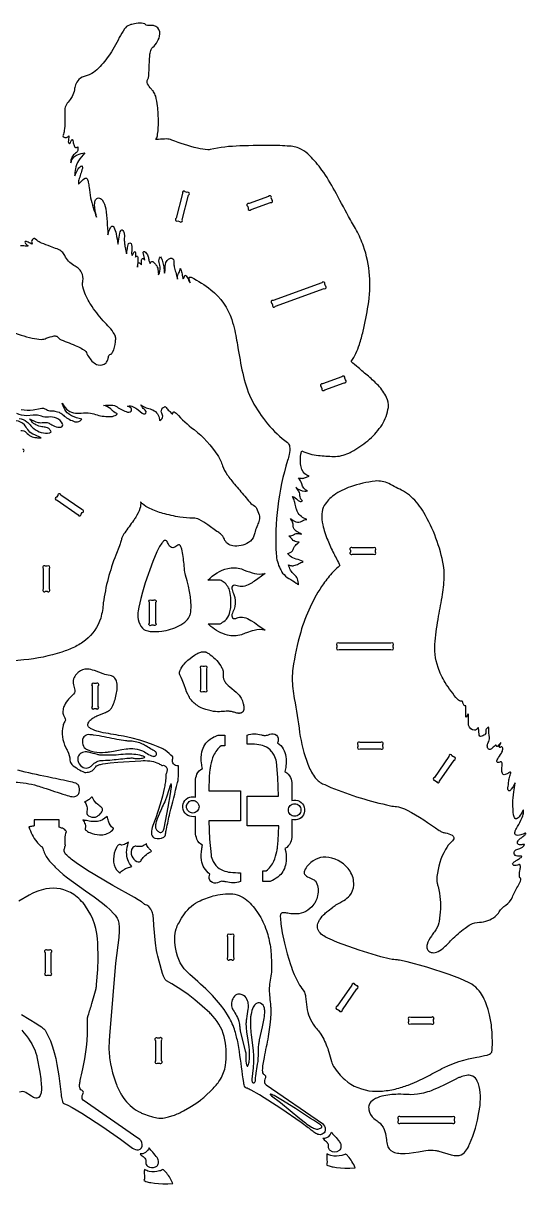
# Model space of a CAD drawing. Extents: x -1116 to 228, y -507 to 750.
# Drawn here: x -255 to 228, y -497 to 617 of the extents above; entities that cross this region are included whole.
import ezdxf

# ---------------------------------------------------------------- set-up
doc = ezdxf.new("R2010")
doc.units = 0
doc.header["$MEASUREMENT"] = 0
doc.layers.get('0').update_dxf_attribs({"linetype": 'CONTINUOUS'})

msp = doc.modelspace()

# ---------------------------------------------------------------- linework, layer by layer
for points in [[(-94.6, 368.2, -0.040772), (-95.5, 372.4, -0.462979), (-94.6, 373.6, -0.128791), (-93.5, 373.4, -0.049562), (-74.6, 361.4, -0.147565), (-54.6, 332.7, -0.025581), (-51.7, 322.2, -0.013372), (-48.3, 303.7, 0.015224), (-43.4, 278.2, 0.057868), (-34.8, 254.6, 0.111184), (-1, 214.6, -0.200682), (1, 210.9, -0.073309), (0.5, 203.3, -0.029023), (-0.9, 197.5, 0.090055), (-11.9, 107.7, 0.106437), (-8, 93.4, 0.043726), (-5.7, 89.4, 0.097324), (0.3, 84.2, -0.029783), (7.4, 79.7, -0.018141), (9.6, 78, 0.085694), (8.5, 83.9, 0.113279), (5.5, 88, -0.172395), (0, 97.3, 0.15305), (0.8, 97, 0.082138), (3.9, 96.4, 0.051844), (5, 96.5, 0.06517), (9.6, 98.3, -0.010374), (14, 100.5, 0.067193), (7.3, 102.8, -0.126116), (1.5, 105.7, -0.021172), (-1, 108.3, 0.219053), (3.6, 110.8, 0.049125), (5, 113.6, -0.105175), (8.4, 117.8, -0.031883), (10.2, 119.1, -0.144272), (5.3, 120.2, -0.051908), (4.5, 120.7, -0.010503), (0.2, 125.2, 0.144221), (4, 125.7, 0.053539), (5.6, 126.7, -0.166104), (9.1, 127.4, -0.03772), (12.5, 126.8, -0.044542), (10.8, 127.6, -0.011487), (7.4, 129.6, -0.240347), (4.5, 134.3, 0.139622), (1.9, 141.8, 0.089887), (7, 138.6, 0.217327), (12.6, 139.2, -0.074916), (16.2, 140.7, -0.04447), (17.5, 140.9, -0.202975), (8.5, 148.1, -0.053822), (7.2, 151.5, -0.017577), (6, 157.1, 0.065788), (4.4, 161.4, 0.038588), (3.4, 162.9, -0.213749), (8.8, 159.5, 0.180505), (11.1, 158.1, 0.085795), (12, 158.2, 0.055747), (13.4, 158.7, -0.16982), (11, 162.5, -0.029013), (10.9, 164.5, 0.124388), (9.4, 168.5, 0.037477), (6.8, 171.9, 0.172299), (15.5, 168.1, 0.069621), (18.1, 168.3, -0.260544), (12.6, 175, 0.145007), (9.5, 180.7, 0.032657), (13, 180.3, 0.101739), (16.2, 181, -0.015311), (19.7, 182.4, -0.229171), (12.8, 188.7, -0.079183), (11.5, 194.2, -0.057845), (11.8, 203.7, -0.068263), (12.6, 206.6, 0.086745), (28.6, 202.4, 0.019665), (43.2, 201.4, 0.11819), (57.8, 204.6, 0.027778), (62.5, 207.1, 0.043529), (77.8, 218, 0.06709), (89.7, 231.8, 0.10947), (95.8, 248.5, 0.136956), (94.1, 258, 0.081604), (86.2, 269.4, 0.024966), (76.7, 278.3, 0.004518), (66.7, 286.7, -0.009427), (60.2, 292.4, 0.05985), (68, 308.8, 0.033488), (71.5, 321.6, 0.004868), (76.5, 346.3, 0.12504), (71.9, 403.4, 0.042419), (65.1, 418.4, 0.00249), (57.6, 431.8, -0.002268), (44.3, 456.5, 0.032317), (32, 476.4, 0.039698), (20.3, 490.1, 0.056565), (12.4, 496.2, 0.125464), (1.1, 499.2, -0.009386), (-8.3, 499.9, 0.014605), (-13, 500, 0.007702), (-46.8, 499.5, 0.046505), (-75.3, 496, -0.040768), (-77.4, 495.8, -0.048831), (-87.5, 497.3, -0.03478), (-112.2, 505.2, 0.10837), (-117.2, 506.2, 0.01146), (-124.8, 505.7, -0.017336), (-127.6, 505.6, 0.129207), (-126, 509.2, 0.047421), (-125, 522.4, 0.025874), (-125.9, 537.9, 0.033105), (-127.6, 547.2, 0.076913), (-129.6, 551.6, 0.036415), (-131.8, 554.1, -0.052159), (-135.4, 559.2, -0.291498), (-135.1, 563.5, 0.100968), (-134.3, 566.5, 0.019815), (-134.1, 570.1, -0.005973), (-133.4, 585.2, -0.016783), (-132.7, 589.9, -0.161306), (-130.4, 594.2, 0.089163), (-126.1, 599.6, 0.127736), (-123.6, 607, 0.279506), (-127.4, 614.3, 0.112324), (-130.6, 615.2, 0.051412), (-134.3, 615, -0.16524), (-136.7, 615.4, -0.092947), (-137.6, 616.4, 0.125953), (-138.5, 616.9, 0.057677), (-141.1, 617.3, 0.067401), (-148, 616.8, 0.026223), (-152.8, 615.6, 0.177324), (-157.6, 611.8, 0.037854), (-162.6, 603.5, -0.038532), (-172.9, 585.7, -0.049801), (-184.1, 572.6, -0.077668), (-190.7, 568, -0.055971), (-194.4, 566.9, 0.130894), (-201.5, 563.2, 0.127166), (-204.6, 558.1, 0.038662), (-205.6, 553.4, -0.075245), (-207.8, 546.9, -0.030197), (-209, 545.1, -0.007341), (-212.6, 540.5, 0.135954), (-214.7, 535.4, 0.026991), (-214.8, 533.1), (-214.9, 522.7, -0.031564), (-215.4, 514.2, -0.056242), (-216.6, 509.8, 0.272827), (-216.4, 508.4, 0.229465), (-213.1, 507.7, 0.099194), (-212.1, 508.2, -0.031572), (-211, 509.1, -0.080858), (-211.2, 506.3, 0.013761), (-211.5, 503.3, 0.20006), (-211.1, 502.1, 0.432905), (-209.6, 502.3, 0.063666), (-208.5, 505.1, -0.247859), (-207.7, 505.8, -0.082897), (-206.9, 503.4, 0.030457), (-206, 499.9, 0.051747), (-205.1, 498.3, 0.306496), (-203.7, 497.9, 0.173615), (-202.4, 498.8, -0.060536), (-202.5, 495, -0.169479), (-203.7, 493.1, 0.145464), (-207.3, 489.9, 0.128949), (-209.2, 484.9, 0.052774), (-209.1, 483.4, -0.109176), (-206.3, 488.6, -0.117563), (-202.7, 491.1, -0.084076), (-195.8, 492.8, 0.033272), (-201.7, 485.3, 0.101105), (-204.7, 477.4, 0.029524), (-205.4, 470.9, -0.018868), (-202.7, 476.3, -0.124912), (-199.4, 480, -0.133567), (-198.4, 480.3, -0.211507), (-198.1, 480.1, -0.143071), (-198, 477.8, -0.009734), (-201.5, 466.9, 0.110694), (-201.7, 462.8, 0.132252), (-201.1, 463.3, -0.063855), (-195.9, 468.4, -0.459191), (-193.5, 467.9, -0.075498), (-192.3, 464.7, -0.027738), (-191.6, 459.7, 0.018906), (-190.1, 449.8, 0.042026), (-184.4, 431.2, -0.016788), (-186, 439.7, -0.048138), (-186.2, 444.7, -0.09246), (-185.4, 447.6, -0.227671), (-182.6, 449.6, -0.189015), (-180.5, 448.9, -0.088625), (-179.1, 447.6, -0.11703), (-175.6, 439.1, -0.021319), (-174.3, 426.7, -0.00174), (-173.5, 414.3, -0.062294), (-171, 421.2, -0.121512), (-169.8, 422.5, -0.361151), (-168, 422.1, -0.073956), (-167.7, 421.6, -0.067967), (-165.6, 415.1, -0.015404), (-164, 405.2, 0.039815), (-163.3, 408.2, -0.026904), (-161.9, 415.9, -0.022071), (-161.2, 418, -0.271564), (-160.2, 418.9, -0.186502), (-159.8, 418.8, -0.174188), (-157.9, 415.8, -0.078441), (-157.7, 412.2, 0.041838), (-157.7, 407.7, 0.021178), (-157.1, 403.3), (-155.7, 396, 0.047984), (-155.3, 398.1, 0.008778), (-154.4, 403.4, -0.090626), (-153.6, 405.7, -0.520928), (-151.2, 405.7, -0.126081), (-150.6, 403.1, -0.004085), (-150.7, 397.3, 0.095126), (-150.2, 394.2, -0.045265), (-149, 396.4, -0.042376), (-148.2, 397.7, -0.123571), (-147.7, 398, -0.31691), (-147.4, 397.9, -0.125343), (-147, 396.2), (-147, 392.8, -0.149927), (-146, 393.7, -0.353541), (-145, 393.4, -0.139967), (-144.7, 392.1, -0.018029), (-145.2, 383, -0.091352), (-144.9, 385.4, -0.081701), (-144.4, 386.9, -0.428919), (-142.8, 387.1, -0.061096), (-141.4, 385.5, -0.016896), (-141.2, 390.3, -0.41913), (-139.8, 391.4, -0.136339), (-139.2, 391.2, -0.037085), (-138, 389.9, -0.01849), (-139.4, 395.9, -0.040065), (-139.6, 397.5, -0.535475), (-138.4, 398.1, -0.054893), (-136.7, 396.7, -0.124886), (-134.8, 393.1, -0.009056), (-134.1, 389.6, 0.07693), (-132.9, 386.5, -0.132825), (-132, 388.3, -0.352835), (-130.5, 388.5, -0.117362), (-129.6, 387.8, 0.007817), (-127.4, 385.3, -0.158132), (-125.4, 380.8, -0.027287), (-125.1, 377.9, 0.016373), (-125, 375.9, 0.070756), (-124.1, 377.4, 0.139796), (-123.5, 385.1, 0.017005), (-124.3, 387.6, -0.232909), (-123.1, 393.1, -0.098984), (-121, 388.5, -0.027964), (-119.9, 383.5, -0.008174), (-119.2, 377.3, 0.130097), (-118.6, 379.5, -0.024215), (-118.4, 382.7, -0.00918), (-118.3, 385.7, -0.308176), (-113.3, 391.7, -0.452621), (-110.1, 389.3, -0.047988), (-110.2, 387.4, 0.071036), (-109.8, 383.5, 0.016355), (-108.4, 378.4, -0.004463), (-106.6, 371.5, -0.087575), (-106.3, 375.8, -0.104557), (-105.1, 378.1, 0.158869), (-104.1, 381.8, -0.06344), (-102.6, 377.7, -0.013544), (-101.6, 372.7, 0.155344), (-101.2, 371.9, 0.139595), (-100.2, 373.5, -0.042289), (-99.5, 375.4, -0.17433), (-98.5, 374.7, -0.053857), (-96, 370.7, 0.018107)], [(-101.8, 453.9), (-108, 430.1, 1), (-106.5, 427.5), (-104.8, 427.1, 1), (-102.2, 428.6), (-96, 452.3, 1), (-97.5, 454.9), (-99.2, 455.4, 1)], [(-36, 438.5), (-17.4, 445.2, 1), (-16.1, 448), (-16.7, 449.6, 1), (-19.4, 450.9), (-38, 444.1, 1), (-39.3, 441.4), (-38.7, 439.7, 1)], [(-12.7, 345.5), (34.1, 362.5, 1), (35.3, 365.2), (34.7, 366.9, 1), (32, 368.1), (-14.7, 351.1, 1), (-16, 348.4), (-15.4, 346.8, 1)], [(34.7, 265.4), (53.3, 272.1, 1), (54.5, 274.8), (53.9, 276.5, 1), (51.2, 277.8), (32.6, 271, 1), (31.4, 268.3), (32, 266.6, 1)], [(167.4, -35.6, 0.086356), (166.9, -34, 0.337845), (166.1, -33.7, -0.194882), (164.1, -33.4, -0.079992), (162.4, -31.9, -0.042199), (150.3, -15.7, -0.052481), (143.5, -1.2, -0.103803), (140.6, 24, -0.01828), (144, 47.9, 0.003073), (147.8, 68.7, 0.037001), (149.5, 87.6, 0.040576), (148.8, 96.6, 0.086335), (129.8, 147.6, 0.06807), (117.7, 162.7, 0.06038), (110.3, 168, -0.000932), (96.1, 175.3, 0.141066), (83.2, 177.7, 0.050121), (59.4, 172.3, 0.06881), (43.6, 164.2, 0.095874), (34.3, 154.2, 0.122932), (31.9, 146.2, 0.069334), (32.8, 135.8, 0.042064), (37.6, 120.9, 0.023047), (43.3, 108.3, 0.002463), (49.3, 96.6, 0.039646), (42.7, 90.5, 0.037624), (33.5, 79, 0.083391), (11.6, 32.7, 0.033792), (4.1, -2.2, 0.067328), (4.1, -21.5, 0.010804), (5.5, -31.1, -0.005879), (10.6, -63.6, 0.051129), (18.4, -94.1, 0.061528), (24.8, -106.1, 0.120391), (32.7, -112.9, -0.003044), (40.7, -116.4, 0.042915), (97.7, -134, 0.030365), (103.7, -134.8, -0.07845), (111.2, -137, -0.016281), (114, -138.4, -0.037843), (144.7, -157.8, 0.05744), (147.7, -159.4, 0.029234), (150.7, -160, -0.063016), (157, -162.4, -0.447657), (158, -166.9, -0.070386), (156.7, -168.4, 0.081348), (150.6, -176.1, 0.099098), (142.4, -202, 0.075183), (142.7, -208.5, 0.019962), (143.6, -211.6, -0.041804), (144.9, -218, -0.068183), (145, -242.1, -0.017113), (144.2, -246.3, -0.099956), (140, -255.2, 0.006711), (137.1, -259.1, 0.064491), (133, -267.1, 0.166516), (133.1, -271.5, 0.225805), (137, -274.8, 0.161223), (142, -274.6, 0.089089), (148.4, -270.8, 0.021989), (156.5, -262.8, -0.033319), (169.4, -251.5, -0.027573), (174.7, -248, -0.114948), (183.2, -245.8, 0.170905), (198.3, -240.3, 0.075307), (202.3, -235.8, -0.108607), (208.5, -229.6, 0.135637), (214.9, -221.9, -0.011252), (217.1, -216.6, -0.030948), (220, -211.7, 0.035434), (222.8, -206.3, 0.194784), (222.9, -204.2, 0.078382), (222.1, -203.1, -0.148321), (221.6, -201.4, -0.04338), (222.4, -195.1, 0.054055), (222.5, -191.5, 0.320944), (221.6, -190.3, 0.237531), (220.7, -190.6, -0.2564), (216.4, -191.3, -0.162597), (215.2, -190.3, -0.258488), (215.2, -189.5, -0.09509), (217.1, -187.6, -0.031192), (220, -185.7, 0.013014), (223.2, -183.6, 0.081454), (223.9, -182.9, 0.232193), (223.9, -182.6, 0.137334), (223.2, -182.5, -0.062668), (218.6, -182.1, -0.056573), (217.6, -181.7, -0.204894), (216.6, -179.9, -0.14375), (216.8, -177.7, -0.179055), (218.3, -176.5, 0.006521), (222.1, -175.1, 0.159185), (226.4, -171.6, 0.237216), (226.4, -171.3, 0.191124), (225.4, -171.1, -0.05313), (221.8, -171.5, -0.269455), (219.8, -170.2, -0.217237), (219.8, -168.7, -0.068876), (220.9, -167, -0.045572), (223.5, -164.7, 0.011009), (226.5, -162.3, 0.043771), (227.6, -161.3, 0.150407), (227.8, -160.7, 0.289985), (227.6, -160.5, 0.175728), (226.4, -160.7, -0.053935), (221.7, -162.3, -0.089763), (218.8, -162.3, -0.148469), (217.4, -161.4, -0.096531), (217.1, -160.7, -0.109293), (217.4, -158.8, -0.053312), (218.7, -156, 0.004604), (223.1, -148, 0.053511), (225.3, -142.4, 0.075411), (225.6, -138.1, 0.271934), (225, -138.5, -0.030385), (221.3, -144.7, -0.092341), (219.6, -146.4, -0.142053), (218.3, -146.7, -0.183072), (217.5, -146.2, -0.144834), (216.1, -142.8, -0.067129), (216.2, -120.8, -0.004602), (217.6, -112.1, -0.041938), (213.8, -118.1, -0.02449), (212.8, -119.3, -0.072328), (212, -119.8, -0.41057), (210.9, -119.2, -0.130269), (210.6, -116.7, -0.027395), (211.1, -114, 0.062135), (211.2, -111.6, -0.061353), (212.2, -107, 0.031194), (212.7, -104.5, -0.033644), (213.3, -102.4, 0.64095), (212.5, -101.7, -0.016149), (209.9, -103.3, -0.044291), (208.1, -104.1, -0.187926), (206.1, -104, -0.147354), (205.3, -103.2, -0.099038), (204.8, -101.1, -0.036594), (205, -96.1, 0.035722), (205, -93.2, 0.119773), (204.4, -91.8, 0.214699), (203.9, -91.7, 0.118191), (202.7, -92.2, -0.083252), (201.3, -92.6, -0.505904), (200, -91, -0.092778), (200.8, -89, 0.003161), (204.4, -83.6, 0.112099), (205.7, -79.8, 0.148471), (205.3, -78, 0.326869), (204.1, -77.6, 0.046284), (203, -78, -0.666499), (202.3, -77.3, -0.012637), (203.4, -74.5, 0.035099), (203.7, -73.4, 0.01044), (201.3, -76.3, -0.104102), (200.3, -77, -0.496762), (199.4, -76.3, 0.64235), (198.7, -75.9, 0.039343), (195.9, -78.4, -0.099094), (193.7, -79.9, -0.208673), (192.1, -79.7, -0.240867), (190.8, -76.5, -0.130699), (191.7, -73.4, 0.16417), (192.9, -68.5, -0.041162), (192.3, -59.9, 0.075174), (192.1, -58.8, 0.085682), (191.9, -58.4, 0.237243), (191.7, -58.6, -0.113095), (190.3, -59.8, 0.287432), (189.5, -62.8, -0.265086), (188.3, -65.8, -0.144657), (184.4, -67.4, -0.387544), (183.1, -66.4, -0.036245), (182.7, -63, -0.018682), (182.5, -59.9, 0.119524), (182.1, -58.8, 0.125931), (181.8, -59.2, -0.361933), (178.5, -61.5, -0.325859), (172.8, -56.8, -0.055794), (172.6, -55.6, -0.009752), (172.8, -47, 0.093109), (172.5, -45.7, 0.252178), (172.2, -46.1, 0.029117), (171.5, -47.4, -0.123455), (170.8, -49, -0.243845), (170.5, -49.1, -0.247592), (170.2, -48.3, -0.014941), (170.1, -42.8, 0.008216), (170.1, -38.2, -0.279785), (167.8, -36.6, -0.066013)], [(-222.2, 159.4), (-202, 145.4, 1), (-199.1, 145.9), (-198.1, 147.4, 1), (-198.6, 150.3), (-218.8, 164.3, 1), (-221.7, 163.8), (-222.8, 162.4, 1)], [(-116.6, 119.6, 0.21732), (-117.8, 120.7, 0.21732), (-119.3, 120.5, 0.097879), (-121.7, 118.1, 0.035971), (-124.5, 113.6), (-126.5, 109.7), (-130.5, 100.4), (-137.8, 80), (-140.4, 71.2), (-142, 65.1), (-143.8, 56.8), (-144.4, 53.2, 0.087543), (-144.5, 44.9, 0.129432), (-140.4, 36.4, 0.107896), (-137.7, 34.6, 0.070374), (-132.8, 33.4, 0.066219), (-121.8, 33.6, 0.080471), (-105.3, 38.6, 0.075776), (-98, 43.8, 0.092825), (-94.8, 48.6, 0.044216), (-94.2, 50.4, 0.049524), (-93.7, 57.8), (-93.9, 62.1), (-94.3, 66.7), (-95.1, 71.6), (-96.2, 76.7), (-97.5, 82), (-99.1, 87.5, -0.034943), (-99.6, 90.2, -0.002177), (-101.2, 105.4, 0.032122), (-102.5, 112.4, 0.058736), (-103.7, 115.4, 0.118694), (-104.7, 116.4, 0.282715), (-106.4, 116.1, -0.084465), (-110.1, 113.9, -0.311209), (-114.3, 115.3, -0.057135), (-115, 116.3), (-115.7, 117.7, 0.030593)], [(59.3, 111.4), (59.3, 109.6, 1), (61.4, 107.5), (81.2, 107.5, 1), (83.3, 109.6), (83.3, 111.4, 1), (81.2, 113.5), (61.4, 113.5, 1)], [(-235.6, 93.8), (-235.6, 74, 1), (-233.5, 71.9), (-231.7, 71.9, 1), (-229.6, 74), (-229.6, 93.8, 1), (-231.7, 95.9), (-233.5, 95.9, 1)], [(-77.4, 82.7, -0.137942), (-58.4, 93.8, -0.136379), (-45.3, 93.3, 0.024005), (-35.1, 89.6, 0.085593), (-25.6, 88.5, 0.030997), (-22.6, 88.9), (-29.4, 84), (-32.8, 81.6, -0.015444), (-37.4, 78.8, -0.069504), (-43.7, 76.5, -0.147106), (-49.4, 77.2, 0.043035), (-51.9, 77.8, 0.275288), (-53.9, 76.8, 0.187531), (-54.5, 74.6, 0.049446), (-54.3, 73.6, 0.007367), (-52.5, 68.7, -0.124061), (-51.7, 57.3, -0.034628), (-52.4, 54.7, 0.016532), (-54.5, 49.5, 0.346007), (-52.9, 45.9, 0.15317), (-51.6, 45.7, 0.060378), (-48.5, 46.6, -0.154569), (-42.7, 46.8, -0.066404), (-36.2, 44), (-32.8, 41.9), (-29.4, 39.5), (-22.6, 34.6, 0.107399), (-32.9, 34.4, 0.034356), (-40.5, 32, -0.005535), (-45.3, 30.2, -0.144527), (-58.7, 29.8, -0.114737), (-74.6, 38.2, -0.021255), (-77.3, 40.7), (-65.8, 40.7, 0.057297), (-61, 43.8, 0.1439), (-56.7, 50.7, 0.051329), (-55.6, 56.2, 0.080463), (-56.4, 71.6, 0.172422), (-62, 80.4, 0.033523), (-65.8, 82.7)], [(-131.5, 63.3), (-129.8, 63.3, -1), (-127.7, 61.2), (-127.7, 41.4, -1), (-129.8, 39.3), (-131.5, 39.3, -1), (-133.7, 41.4), (-133.7, 61.2, -1)], [(46.4, 19.9), (46.4, 18.2, 1), (48.5, 16), (98.3, 16, 1), (100.4, 18.2), (100.4, 19.9, 1), (98.3, 22), (48.5, 22, 1)], [(-84.6, -2.5), (-84.6, -22.2, 1), (-82.5, -24.3), (-80.7, -24.3, 1), (-78.6, -22.2), (-78.6, -2.5, 1), (-80.7, -0.3), (-82.5, -0.3, 1)], [(-203.6, -7.6, 0.265864), (-206.6, -17.8, -0.021325), (-205.4, -23, -0.279523), (-207.4, -27.9, 0.131145), (-216, -39.4, 0.087249), (-216.8, -44.3, 0.119528), (-215.8, -47.7, -0.067133), (-214.5, -50.5, -0.222096), (-214.8, -53.1, 0.101464), (-216.6, -57.1, 0.176458), (-213.9, -78.2, 0.017902), (-212.3, -81.3, -0.12328), (-210, -90.4, 0.210939), (-208.1, -94.4, 0.089439), (-195.8, -102, 0.075611), (-190.8, -101.4, 0.141549), (-186.7, -98.7, 0.034904), (-185.2, -96.5, -0.122071), (-183.6, -95.3, -0.051429), (-180.5, -94.3, -0.03311), (-171.3, -92.8), (-164, -92.1), (-141.9, -90.9, -0.069788), (-133.3, -91, -0.051591), (-126.5, -92.7, -0.045609), (-123, -94.5, 0.070309), (-121.9, -95.1, 0.111182), (-121.2, -95.3), (-120.1, -95.1, -0.202789), (-118.7, -95.7, -0.085052), (-116.9, -98, -0.184723), (-116.8, -100.9, 0.016251), (-117.8, -104.1, 0.040121), (-117.9, -106.1, -0.030737), (-118.5, -112.5, -0.0172), (-119.4, -117.4), (-121.2, -124.9), (-123.3, -132.5), (-127.6, -145.7), (-130.3, -153.1, 0.099809), (-131.8, -160.1, 0.109207), (-131, -163, 0.205628), (-128.3, -165.2, 0.208435), (-119.9, -164.1, 0.248484), (-118.1, -161.1, -0.012531), (-117.3, -156.5, -0.002973), (-114, -141.1, -0.001302), (-106.6, -111.8, 0.052258), (-105.6, -103.8), (-105.6, -96.1, 0.222753), (-105.7, -95.7, 0.222753), (-106.1, -95.6, -0.273665), (-110.5, -93.7, -0.080036), (-111.5, -92, -0.171922), (-111.2, -88.8, 0.11003), (-111.1, -87.5, 0.137324), (-111.3, -87, 0.047058), (-118.4, -80.8, 0.041018), (-121.5, -79.1), (-125.2, -77.4), (-130.1, -75.4), (-136.1, -73.3), (-142.8, -71.2), (-150.3, -69.1), (-158.4, -67.3, -0.001165), (-177.9, -63.9), (-182.4, -62.8, -0.055267), (-189.7, -60.1, -0.089319), (-192.1, -58.2, -0.217651), (-192.7, -55.8, -0.170562), (-190.5, -51.8, -0.067985), (-186.8, -49.2, -0.023828), (-183.2, -47.4), (-175.9, -44.4, 0.06274), (-171.8, -42.2, 0.097923), (-170.1, -40.2, 0.046786), (-167.6, -34.9, 0.061025), (-164.7, -22.6, 0.069971), (-165, -15.6, 0.10968), (-166.9, -11.5, 0.193431), (-171.4, -9.1, -0.048841), (-178.2, -7.4), (-186.5, -4.3, 0.074685), (-193.3, -2.8, 0.184525), (-201.8, -5.8, 0.032865)], [(-188.7, -19), (-188.7, -38.7, 1), (-186.6, -40.8), (-184.8, -40.8, 1), (-182.7, -38.7), (-182.7, -19, 1), (-184.8, -16.8), (-186.6, -16.8, 1)], [(-197.9, -73.8, 0.235984), (-195, -79.1, 0.067837), (-191.8, -80.8, 0.044997), (-186.8, -82.2, 0.06628), (-176, -82.7, 0.018227), (-171.9, -82.2), (-168, -81.6), (-160.2, -80), (-156.1, -79.4, -0.040379), (-149.7, -79.1, -0.089621), (-141.1, -81.1, -0.023478), (-138.4, -82.4, 0.010201), (-133, -85.5, 0.085271), (-130.5, -86.5, 0.177386), (-127.7, -86.1, 0.212729), (-126.7, -84.7, 0.212729), (-127.1, -83, 0.13471), (-129.3, -81, 0.014065), (-131.3, -80.1, -0.025067), (-136.6, -76.9, 0.025747), (-140.2, -74.9, 0.11332), (-151.8, -72.1, -0.027483), (-156.7, -71.7), (-162.6, -70.8, 0.001845), (-181.9, -67), (-187.3, -66.1, 0.022584), (-190.7, -65.8, 0.06903), (-193.4, -65.9, 0.071512), (-194.2, -66.2, 0.116018), (-197.1, -68.7, 0.169714), (-198, -72.3, 0.013174)], [(-76.6, -148.4), (-75.8, -166.1), (-74.5, -181.1, 0.102496), (-72.3, -187.4, 0.030802), (-69.8, -191.3, 0.13947), (-62.9, -196.2, 0.060504), (-55.8, -197.9, 0.031161), (-46.3, -198.3), (-46.3, -206.9, -0.157017), (-60.1, -207.1, 0.035508), (-63.2, -206.6, 0.137191), (-66.8, -207.3, -0.223616), (-73.1, -207.8, -0.331314), (-76.3, -202.3, -0.077159), (-75.7, -199.6, -0.196314), (-83.6, -186.2, -0.079424), (-83.4, -175.5, -0.019507), (-82.7, -171.9, -0.181595), (-88, -166.1, -0.077993), (-89.4, -159.8), (-89.4, -144.2, -0.410058), (-101.2, -137.7, -0.410058), (-94.9, -125.8, -0.144622), (-89.4, -125.8), (-89.4, -110.2, -0.081971), (-88, -103.7, -0.173688), (-82.7, -98.1, -0.020262), (-83.6, -93.2, -0.085073), (-83.3, -82.2, -0.178805), (-75.4, -70.2, -0.058275), (-70.6, -67.4, -0.023841), (-67.7, -66.2), (-61.3, -66.2), (-61.3, -76.5), (-64.7, -76.5, 0.131685), (-72, -85.8, 0.059206), (-74.9, -95.3, 0.01486), (-75.6, -99.2), (-76.2, -105.6), (-76.7, -119.7), (-46.3, -119.7), (-46.3, -148.4)], [(-9.6, -124.7), (-10.4, -107), (-11.7, -92, 0.1025), (-13.9, -85.6, 0.030814), (-16.4, -81.8, 0.13946), (-23.3, -76.9, 0.060505), (-30.4, -75.2, 0.031162), (-39.8, -74.8), (-39.8, -66.2, -0.157018), (-26.1, -66, 0.035507), (-23, -66.5, 0.137191), (-19.4, -65.8, -0.223615), (-13.1, -65.3, -0.331314), (-9.9, -70.8, -0.077174), (-10.5, -73.5, -0.196317), (-2.6, -86.9, -0.070376), (-2.5, -95.8, -0.029264), (-3.5, -101.2, -0.181612), (1.9, -107, -0.078004), (3.2, -113.3), (3.2, -128.9, -0.410051), (15, -135.4, -0.410051), (8.7, -147.3, -0.144562), (3.2, -147.3), (3.2, -162.9, -0.081963), (1.8, -169.4, -0.173695), (-3.5, -175), (-2.8, -178.3, -0.082908), (-2.7, -189.6, -0.161539), (-8.7, -201.1, -0.087486), (-15.6, -205.7, -0.023841), (-18.5, -206.9), (-24.8, -206.9), (-24.8, -196.6), (-21.5, -196.6, 0.131684), (-14.2, -187.2, 0.059206), (-11.3, -177.8, 0.01486), (-10.6, -173.9), (-10, -167.5), (-9.5, -153.4), (-39.8, -153.4), (-39.8, -124.7)], [(66.5, -75.4), (66.5, -77.2, 1), (68.6, -79.3), (88.3, -79.3, 1), (90.5, -77.2), (90.5, -75.4, 1), (88.3, -73.3), (68.6, -73.3, 1)], [(-202.5, -88.5, 0.139088), (-201.8, -92.4, 0.182914), (-197.2, -97.2, 0.21481), (-191.7, -97.2, 0.085615), (-188.9, -95.4), (-186.6, -93.2, -0.145043), (-181.9, -90.9, -0.045201), (-177.9, -90.5, 0.017233), (-169.5, -89.9, -0.005375), (-153.2, -88.3, -0.038982), (-149.3, -88.2, -0.022518), (-147.7, -88.5, 0.03454), (-144.9, -88.7, 0.048087), (-140.2, -88.3, 0.099294), (-138.5, -87.8, 0.302494), (-138.2, -87.4, 0.302494), (-138.5, -87, 0.073937), (-139.8, -86.4, 0.033036), (-142.7, -85.6, 0.040155), (-150.5, -84.5, 0.025675), (-156.6, -84.5, 0.005931), (-165.5, -85.3), (-170.8, -85.6), (-175.5, -85.6), (-179.6, -85.5), (-180.5, -85.4, -0.030423), (-183.6, -84.9, 0.003077), (-192, -82.6, 0.07682), (-195.2, -82.3, 0.157631), (-200.2, -84.2, 0.186815)], [(154, -86.7), (140, -106.8, 1), (140.5, -109.8), (142, -110.8, 1), (144.9, -110.3), (158.9, -90.1, 1), (158.4, -87.1), (156.9, -86.1, 1)], [(-116.8, -124.8, -0.021446), (-118.2, -128.4, -0.003771), (-124.4, -142), (-126.2, -146.5, 0.031438), (-127.4, -150.6, 0.079162), (-127.8, -154.4, 0.162267), (-126.8, -157, 0.107565), (-124.3, -159.4, 0.385849), (-121, -158.8, 0.11701), (-119.6, -155.7), (-115.6, -135.4), (-113.4, -122.6), (-112.7, -117.7, 0.034914), (-112.5, -114.7, 0.07268), (-112.6, -113.2, 0.242214), (-112.7, -113, 0.242214), (-112.8, -113, 0.203353), (-113.1, -113.3, 0.037436), (-113.6, -114.6)], [(-196.1, -130.2, -0.081282), (-193.9, -133.9, -0.12875), (-193.4, -138, 0.0373), (-193.7, -140.7, 0.254621), (-192.2, -143.6, 0.215209), (-185.5, -144.9, 0.088697), (-182.7, -143.5, 0.1127), (-179.3, -139.9, 0.173392), (-178.7, -137.1, 0.199126), (-179.5, -135.8, 0.014547), (-183.2, -132.9, -0.103447), (-188, -126.8, -0.020105), (-188.5, -125.7, 0.192219), (-189.7, -126.2, -0.024014), (-192.1, -128.4, -0.117327)], [(-92, -141, -0.414214), (-98, -135, -0.414214), (-92, -129, -0.414214), (-86, -135, -0.414214)], [(5.8, -132.1, -0.414214), (11.8, -138.1, -0.414214), (5.8, -144.1, -0.414214), (-0.2, -138.1, -0.414214)], [(-197.5, -147.4, -0.04501), (-195.4, -151.7, -0.115782), (-194.9, -154.1, -0.076647), (-195.4, -155.5, 0.203065), (-195.2, -157, 0.088211), (-190.8, -159.8, 0.096349), (-181.5, -162, 0.022647), (-178.5, -161.8, 0.208485), (-168.1, -156.2, 0.064212), (-168.5, -155.7, -0.121384), (-173, -148.7, -0.032309), (-174.3, -144.3, -0.172453), (-183.6, -149, -0.067449), (-190, -149.1, -0.021191), (-192.9, -148.6, -0.021822)], [(-220.2, -154.7), (-220.2, -147.4), (-244.2, -147.4), (-244.2, -153.4, 0.016681), (-247.7, -154, 0.0277), (-249.3, -154.4, 0.090869), (-241.9, -168.6, 0.059497), (-237.8, -172.7, 0.029402), (-236.5, -173.6, 0.011973), (-234.6, -179, 0.092969), (-228.7, -188.1, -0.011755), (-224.1, -192.9), (-220.4, -196.5), (-216.4, -199.9), (-212.3, -203.2), (-195.1, -215.6), (-186.6, -221.6), (-178.6, -227.7), (-174.8, -230.9), (-171.3, -234.1), (-168.1, -237.5, -0.019048), (-165.1, -241, -0.111923), (-163.3, -245.5, -0.048021), (-162.7, -250.8, -0.018169), (-162.7, -254.4), (-163.1, -260.5), (-166.1, -285.2), (-171.2, -347.2), (-171.9, -354.7), (-172.3, -360.1), (-172.5, -366.4, 0.041017), (-171, -381.7), (-170.2, -386.1), (-169, -390.6), (-167.6, -395.3), (-165.9, -400.2, 0.038557), (-161.1, -410.6, 0.018951), (-158.9, -414.1), (-157.1, -416.5, 0.11649), (-142, -428.7, 0.018127), (-138.5, -430.2), (-134.9, -431.5), (-130.8, -432.6), (-126.5, -433.6, 0.08582), (-119, -433.6, 0.033697), (-114.2, -432.5), (-110.9, -431.5, 0.034571), (-100.9, -427), (-94.7, -423.5), (-89.1, -419.9), (-84.6, -416.7, 0.020864), (-81.5, -414), (-72.4, -405.4, 0.059321), (-65.3, -396.4, 0.095561), (-60.7, -383.4, 0.082613), (-61.1, -358.9, 0.137205), (-72.6, -336.1, 0.018997), (-75.7, -332.9), (-83, -326.3), (-90, -320.4), (-96.5, -315.4), (-102.5, -311.2), (-112.1, -305.1), (-117.3, -302.1, -0.123276), (-118.6, -300.8, -0.044244), (-119.8, -298.4, -0.020774), (-121, -295.2), (-122, -291.6), (-125.5, -278.4, -0.022026), (-126.1, -276), (-126.8, -273), (-127.8, -265.9), (-129.4, -248.9, 0.029941), (-130, -240, 0.038581), (-130.9, -236, 0.121425), (-134.3, -230.8, 0.153413), (-138.4, -229, 0.120739), (-139.4, -227.8, 0.035253), (-141.4, -226.2), (-144.3, -224.3), (-148, -222), (-168.8, -210.5), (-193, -196.3), (-204, -188.9), (-208.8, -185.2, -0.018201), (-213, -181.5, -0.294844), (-215.4, -176.1, -0.056133), (-214.4, -172.6, 0.079555), (-214.3, -171.9, 0.229137), (-214.5, -171.6, 0.023814), (-214.5, -165.5, -0.087767), (-213.3, -158.9, 0.165155), (-217.2, -155.7, 0.027083)], [(-153.7, -169.1, -0.032564), (-157.6, -171.1, -0.079264), (-160, -171.8, -0.116069), (-161.1, -171.5, 0.109647), (-162.3, -171.2, 0.217479), (-163.7, -171.9, 0.068843), (-165.2, -174.2, 0.118722), (-168.2, -185.4, 0.166644), (-165.1, -195.6, 0.062007), (-162.2, -198.6, -0.051731), (-158.3, -195.4, -0.053446), (-154.7, -193.6, -0.028737), (-150.4, -192.3, -0.135304), (-154.4, -185.8, -0.077361), (-155.5, -178.9, -0.08803)], [(-136.4, -170.4, -0.100229), (-141, -173, -0.126472), (-145.8, -173, 0.108116), (-147.4, -172.9, 0.185525), (-149.6, -174.2, 0.286057), (-150.6, -182.5, 0.174714), (-145.7, -187.4, 0.157448), (-143.1, -187.8, 0.203958), (-142, -187.1, -0.036887), (-139.5, -183.8, -0.048581), (-135.5, -179.9, -0.087917), (-132.4, -178.3, 0.317783), (-131.8, -177.7, 0.198234), (-132.2, -177, 0.014184), (-134.3, -174.9, -0.136467), (-136.3, -171.3, -0.039573)], [(195.4, -368.9, 0.017848), (195.7, -362.3), (195.5, -353.9, 0.018689), (194.7, -344.5), (193.9, -339.6), (192.9, -334.7), (191.7, -329.8), (190.1, -325.1, 0.078938), (183, -311.8, 0.079268), (176, -305.4, 0.029897), (173.3, -303.9), (164.4, -300), (154.3, -296.1), (132.8, -289), (113.7, -283.9), (106.5, -282.4, 0.023061), (102.6, -281.9, -0.029704), (99.5, -281.6), (96.5, -281), (88.5, -279), (67.8, -272.6), (47.1, -265.2), (39.2, -261.9, -0.018641), (35.1, -259.9, -0.071364), (30.2, -256.1, -0.304703), (28.6, -245.8, -0.051703), (30.2, -242.9, -0.053868), (34.7, -237.7, -0.019721), (37.9, -234.8), (42, -231.6, -0.021269), (45.5, -229.3, 0.009283), (52.9, -225, 0.073045), (58.7, -220.1, 0.165083), (62.5, -210.2, 0.164843), (59, -196.9, 0.21008), (38.5, -183.6, 0.248826), (19.6, -190.2, 0.057307), (15.9, -195, 0.123839), (15, -198.2, 0.224668), (16.4, -201.1, 0.058903), (18.3, -202.2, -0.002021), (23.7, -204.7, -0.14042), (26.6, -207.4, -0.165606), (27.9, -220.4, -0.142289), (22.2, -231, -0.228079), (4.9, -237.9, -0.034956), (-0.7, -237.2, 0.024927), (-4.5, -236.7, 0.07452), (-6.3, -236.9, 0.287835), (-7.9, -239, 0.053318), (-8, -240.5, 0.023731), (-7.4, -247.5), (-6.1, -256.2), (-4, -266), (-1.4, -276.3), (1.8, -286.6, 0.017991), (5.5, -296.1), (7.5, -300.4), (9.5, -304.4, 0.045572), (14.1, -311.1, -0.105751), (16, -315.3, -0.019342), (16.3, -317.1, 0.005625), (17.5, -327.5, 0.131482), (25, -345.7, -0.004437), (28.7, -350.3), (30.9, -353.5), (32.8, -356.6, -0.056939), (38.7, -370.6), (41.2, -379.6, 0.061334), (43.2, -384.4, 0.068737), (53.9, -397, 0.16348), (80.7, -408, 0.060888), (95.6, -407.3, 0.038941), (109, -404.2, 0.013577), (114.8, -402.2), (123, -398.8), (131.8, -394.7, -0.001414), (147.1, -386.4), (152.8, -383.7), (158.3, -381.5), (163.5, -379.7), (168.3, -378.2), (172.8, -377), (180.6, -375.4, 0.021378), (190.6, -373.4, 0.069726), (193.8, -372, 0.255179)], [(32.5, -439.1, -0.198538), (35.2, -444.9, -0.487946), (29.1, -449.8, -0.093198), (25.3, -448.2, -0.040915), (21.8, -445.4, 0.011558), (18.9, -443.2), (12.1, -438.3), (-7.5, -424.8), (-27.9, -411.7), (-35.8, -407.2, 0.038687), (-39.9, -405.3, -0.017734), (-41, -405, -0.171911), (-41.8, -404.2, -0.063687), (-42.6, -402, -0.01702), (-43.1, -399.9, 0.000471), (-47.2, -370), (-48.9, -360.5, 0.026082), (-52, -348.7, 0.056429), (-58.6, -334.8), (-61.9, -329.8), (-65.4, -325.1), (-69.2, -320.6), (-73.1, -316.3), (-77, -312.3, 0.002655), (-97.4, -293.6), (-99.5, -291.4, -0.05275), (-102.3, -287.8, -0.138416), (-109.3, -261.2, -0.066522), (-107.9, -252.3, -0.059569), (-105.5, -246.7), (-102.8, -241.9), (-100, -237.8, -0.139066), (-84.9, -225.2, -0.047939), (-70.5, -220.2, -0.047425), (-60.7, -218.6, -0.046933), (-53.6, -218.7, -0.16305), (-38.4, -226.1, -0.042193), (-32.8, -232.5), (-29.2, -237.5, -0.068805), (-21.3, -253.7, -0.0443), (-17.5, -269.6), (-16.6, -277.1), (-16.3, -284.8), (-16.4, -292.5, -0.021287), (-16.7, -295.5, -0.006937), (-18.1, -303.5, 0.03843), (-18.5, -310.8), (-18.3, -316, 0.003125), (-17.4, -324.3, -0.014061), (-17.2, -327.7), (-17.1, -333.1), (-17.4, -338.6), (-18, -344.3), (-19.6, -355.5, -0.004565), (-23.6, -375.8), (-24.9, -383.7, 0.052036), (-25.2, -389.4, 0.124672), (-24.5, -391.5, 0.133976), (-23.6, -392.1, -0.170551), (-22.2, -393.5, -0.195473), (-22.2, -395.3, 0.007988), (-23.1, -397.8, 0.301073), (-22.1, -401.5, 0.030202), (-21.4, -402.1)], [(-58.6, -259.9), (-58.6, -279.6, 1), (-56.5, -281.8), (-54.7, -281.8, 1), (-52.6, -279.6), (-52.6, -259.9, 1), (-54.7, -257.8), (-56.5, -257.8, 1)], [(-233.9, -274.9), (-233.9, -294.6, 1), (-231.7, -296.7), (-230, -296.7, 1), (-227.9, -294.6), (-227.9, -274.9, 1), (-230, -272.7), (-231.7, -272.7, 1)], [(60.7, -306.4), (46.7, -326.5, 1), (47.2, -329.5), (48.7, -330.5, 1), (51.6, -329.9), (65.6, -309.8, 1), (65.1, -306.8), (63.7, -305.8, 1)], [(-47.9, -314.9, 0.18777), (-51, -316, 0.251973), (-54.8, -326, 0.067839), (-54.1, -328.6, 0.01119), (-53.2, -330.4, 0.007632), (-50, -335.6, -0.08187), (-47.4, -342.7, -0.023279), (-46.9, -346.2, 0.019737), (-46.4, -350.2), (-45.5, -354.3), (-41.6, -369.5, -0.050242), (-41, -373.2), (-41.2, -375.7, 0.070099), (-40.3, -382.8, 0.093951), (-39.7, -384, 0.256796), (-39.3, -384.1, 0.256796), (-39, -383.8, 0.073931), (-38.5, -382.5, 0.047089), (-37.6, -377.6, 0.053403), (-37.9, -365.6, 0.005948), (-39.3, -356.8), (-40, -351.5), (-40.4, -346.8), (-40.6, -342.8, -0.047212), (-40.2, -338.5, 0.018221), (-38.7, -329.3, 0.056503), (-38.7, -324, 0.110894), (-40.7, -318.6, 0.205308), (-46.4, -315, 0.02926)], [(-36.5, -337.5), (-36.7, -341.9), (-36.6, -346, 0.018775), (-36, -353.8), (-34, -369.5), (-33.7, -373.8), (-33.6, -378, -0.019746), (-34.1, -385.7), (-35.4, -396.5, 0.194923), (-34.6, -399.6, 0.236477), (-33.5, -400.1, 0.236477), (-32.5, -399.5, 0.140834), (-31.7, -396.5, -0.025456), (-31.6, -393.6), (-31.2, -390.9, 0.005447), (-29.7, -382.1, 0.013023), (-29.1, -377.2), (-28.9, -373.3, 0.012442), (-29, -368.1, -0.03791), (-28.5, -362.5, -0.012688), (-27.8, -358.8), (-25, -346.2), (-23.7, -340, 0.029673), (-22.9, -333, 0.058972), (-23.2, -328.4, 0.219938), (-26.9, -323.6, 0.283499), (-31.3, -324.2, 0.106317), (-33.9, -327.3, 0.086147), (-36.1, -334.2, 0.026495)], [(117.3, -343.3), (137, -343.3, 1), (139.2, -341.2), (139.2, -339.4, 1), (137, -337.3), (117.3, -337.3, 1), (115.2, -339.4), (115.2, -341.2, 1)], [(-127.9, -359.3), (-127.9, -379, 1), (-125.8, -381.1), (-124, -381.1, 1), (-121.9, -379), (-121.9, -359.3, 1), (-124, -357.1), (-125.8, -357.1, 1)], [(77.1, -425.9, 0.184796), (82, -434.4, 0.011272), (86, -437.4, -0.136438), (91.7, -444.8, -0.060754), (93.8, -453, -0.002202), (94.5, -459, 0.268236), (100.4, -466.4, 0.072184), (105.9, -467.7, 0.020507), (108.7, -467.9), (112, -467.8), (115.7, -467.6), (119.9, -467.1), (124.6, -466.3, -0.008957), (131.8, -464.9, -0.073919), (141, -465, -0.020665), (144.4, -465.6), (156.1, -469.1, 0.078552), (162, -470, 0.192819), (168.9, -466.9, 0.075284), (172.6, -461.6, 0.019187), (173.8, -459), (176.9, -451.3), (179.4, -443.6), (181.4, -436), (182.8, -428.6), (183.8, -421.7, 0.0445), (184, -409.3, 0.088801), (181.2, -398.4, 0.158263), (176.8, -393.7, 0.141326), (172.2, -392.8, 0.071918), (166.3, -394.1, 0.017479), (163.6, -395.1), (159.3, -397.1), (149.6, -402), (144.3, -404.5), (138.8, -406.9, -0.059175), (123.9, -411), (120.7, -411.3), (117.5, -411.5), (115.9, -411.4, 0.016764), (104.9, -411.1, 0.054493), (89.4, -413, 0.071405), (81.5, -416.3, 0.153996), (77.4, -421.1, 0.153944)], [(-7.8, -418.8), (10.7, -434.4), (16.1, -438.6, 0.02591), (22.1, -442.6, 0.046487), (25.9, -444.3, 0.112375), (28, -444.5, 0.074653), (31.4, -443.2, 0.249416), (32, -442.3, 0.249416), (31.6, -441.3, 0.067065), (29.7, -439.8, -0.000763), (6.5, -424.8), (-7.6, -416, 0.008864), (-13.9, -412.3, 0.029286), (-16.1, -411.4, 0.017315), (-17.5, -411, 0.371605), (-17.7, -411.2, 0.371605), (-17.6, -411.4, 0.060439), (-16.4, -412.5)], [(107.4, -438.7), (157.1, -438.7, 1), (159.2, -436.5), (159.2, -434.8, 1), (157.1, -432.7), (107.4, -432.7, 1), (105.2, -434.8), (105.2, -436.5, 1)], [(32.8, -453.3, 0.286237), (39.9, -450.1, 0.050997), (41.3, -447.5, 0.031807), (43.4, -450.2, -0.014275), (47.6, -455.1, -0.052568), (49.7, -458.3, -0.130939), (50.3, -461.6, -0.234821), (48.4, -465.1, -0.347976), (40, -465.1, -0.180923), (38.3, -462.4, -0.132438), (38.3, -460.7, 0.225234), (37.5, -457.9, 0.028714), (37, -457.3, -0.009759), (34, -454.6, -0.020556)], [(-142.5, -468.4, 0.092325), (-141.5, -469.4, -0.045453), (-138.1, -472.4, -0.239617), (-137.1, -476.7, 0.265859), (-135.4, -480.1, 0.277167), (-127.8, -480.8, 0.122878), (-125.5, -478.8, 0.19391), (-125, -475.4, 0.125591), (-127, -470.8, 0.018137), (-131.7, -465.3, -0.035402), (-134, -462.4, -0.163667), (-137.5, -467.1, -0.158613)], [(54.7, -468.3, -0.085082), (51.1, -469.8, -0.12209), (40.7, -469.9, -0.084083), (36.8, -468.2, 0.05386), (36.6, -470.8, -0.013352), (36.9, -475.7, -0.090282), (36.4, -478.8, 0.073471), (38.8, -479.9, 0.031638), (42.7, -480.8), (46, -481.4), (49.8, -481.8), (54.1, -482), (58.8, -482), (63.9, -481.8, 0.047604), (60.8, -475.6, 0.043066), (57, -470.5, 0.057224)], [(-138.5, -483.2, 0.045079), (-138.7, -486.3, -0.014027), (-138.4, -490.9, -0.102561), (-138.9, -493.7, 0.095231), (-137, -494.7, 0.04582), (-132.4, -495.9), (-128.9, -496.4), (-124.9, -496.8), (-120.6, -497), (-116, -497), (-111.3, -496.8, 0.079155), (-117, -486.9, 0.038273), (-119.5, -484.2, 0.028104), (-120.6, -483.3, -0.07409), (-124, -484.7, -0.117318), (-133.8, -485.1, -0.09951)]]:
    msp.add_lwpolyline(points, format="xyb", close=True)
for points in [[(-267.3, 321.6, 0.040567), (-246.2, 315, 0.039309), (-237.5, 313.8, 0.111082), (-232.7, 314.8, -0.0579), (-225.1, 317.1, -0.193285), (-221.9, 316.3, -0.043433), (-220.8, 315.1, 0.109497), (-218.3, 313.4, -0.002769), (-203.2, 307.2, -0.03193), (-197.8, 304.5, -0.02198), (-195.6, 303, -0.12391), (-194.2, 301.2, 0.10992), (-187.8, 292, 0.10837), (-183, 289.3, 0.269324), (-175.3, 291.3, 0.096494), (-173.6, 294.3, 0.023311), (-172.9, 297.3, -0.173283), (-171.7, 299.2, -0.078974), (-170.5, 299.6, 0.123193), (-169.7, 300.2, 0.055102), (-169, 301.4, 0.093048), (-166.2, 311.4, 0.021839), (-166, 314.9, 0.136903), (-167.2, 318.8, 0.038481), (-172.1, 325.3, 0.011899), (-177.9, 331.6, -0.043151), (-190, 347.4, -0.041242), (-195.6, 358, -0.080768), (-197.8, 366.2, -0.056885), (-197.5, 369.9, 0.133725), (-198.7, 378.1, 0.118216), (-202, 382.1, 0.053459), (-206.1, 384.8, -0.151738), (-214.9, 394.2, 0.067345), (-217.7, 397.9, 0.104068), (-222.1, 400.6, -0.020472), (-228.7, 403, -0.013071), (-237.2, 406.3, -0.040091), (-241.9, 408.9), (-243.9, 410.5, 0.306334), (-245.2, 410.4, 0.292512), (-246.7, 406.8, 0.04332), (-246.2, 405.7, -0.12276), (-246.2, 405.3, -0.104054), (-247.2, 405.6, 0.025453), (-251.1, 407.5, 0.068162), (-252.3, 407.9, 0.395976), (-253.2, 407.1, 0.24562), (-252.6, 405.8, 0.028619), (-250.4, 403.9, -0.467151), (-250.5, 403.3, -0.228188), (-251.4, 403.2, 0.043659), (-257.3, 403.6, 0.136816)], [(-256.9, 246.6, 0.111341), (-245.4, 246.1), (-238.4, 247.4, -0.048944), (-235.4, 247.6, -0.150282), (-232.6, 246.4, 0.151627), (-228, 245.2, -0.064771), (-223.1, 244.5, -0.020126), (-220.4, 243.8, -0.055145), (-218.7, 242.9, -0.024266), (-215.5, 240.2, 0.086951), (-205.2, 234.7, 0.245986), (-200.2, 235.6, -0.009483), (-198.5, 237, -0.05941), (-208.4, 240.5, -0.056274), (-212.5, 243.3, -0.125364), (-216.6, 250.1, -0.028315), (-217.4, 252.6, 0.07628), (-213.3, 246.9, 0.142899), (-206.6, 243.3, 0.099876), (-199.1, 243, -0.093809), (-190.3, 242.9, -0.028398), (-183.7, 241.2, 0.083759), (-170.6, 239.7, 0.125065), (-165.4, 241.4, 0.044814), (-164.2, 242.4, -0.124953), (-168.7, 244.9, -0.011693), (-170.7, 247, 0.158192), (-177.6, 250.2, -0.043068), (-170.1, 250.7, -0.140188), (-164.7, 249, 0.104559), (-154.6, 244, 0.142143), (-152, 244.1, 0.244004), (-150.7, 245.7, 0.244004), (-151.2, 247.7, 0.107244), (-153.2, 249.1, 0.023903), (-154.6, 249.7, -0.154474), (-149.2, 249.1, -0.067993), (-144.5, 246.1), (-140.5, 242.8, 0.219415), (-138, 242.3, 0.307939), (-136.7, 244.1, 0.170217), (-137, 245, -0.028042), (-140.3, 248.4, -0.051665), (-141.9, 250.8, 0.081015), (-136.8, 248.2, 0.004175), (-131.6, 246.6, -0.249642), (-124.2, 238.3), (-123.9, 236.5, 0.077983), (-123.7, 235.9, 0.229733), (-121, 238.9, 0.229733), (-121.8, 242.8, -0.358752), (-120.7, 247.9, -0.04536), (-118.4, 249.4, -0.061827), (-116.8, 247.5, 0.029906), (-114.1, 244.4), (-112.5, 242.5, 0.349962), (-111.3, 242.3, 0.266685), (-111.1, 243.2, -0.208429), (-110.7, 243.9, -0.208429), (-109.9, 244.1, -0.140979), (-107.8, 242.8, 0.047727), (-90.8, 227.2, -0.080142), (-68.1, 202.4, -0.065494), (-63.4, 192.2, 0.061328), (-58.9, 183.8, 0.022508), (-51.9, 174.7, 0.001786), (-42, 163.1, 0.013046), (-37.2, 157.4, 0.063481), (-32.5, 153.6, -0.110244), (-30.8, 151.7, -0.041664), (-28.3, 145.4, -0.131226), (-28.3, 140.2, -0.028669), (-29.9, 135.4, 0.009213), (-32.2, 129.2, -0.003037), (-33.3, 125.1, -0.182528), (-38.4, 118.8, -0.178411), (-53.6, 115.4, -0.26093), (-61.7, 122, 0.141197), (-65.5, 127.2, 0.027756), (-68.8, 129.4), (-77.4, 135.6, 0.029679), (-85.8, 140.7, 0.111819), (-91.7, 142.2, -0.050113), (-104.3, 143.1, -0.025293), (-120.9, 146.7, -0.037608), (-133.3, 151.4, -0.066272), (-140.3, 155.9, -0.027327), (-142.1, 157.7, -0.117559), (-142.8, 151.3, -0.052455), (-146.8, 143.1, -0.016089), (-149, 139.8, -0.00354), (-157.4, 128.1, 0.055006), (-160.1, 123.1, 0.028347), (-161, 119.7, -0.028572), (-162.4, 115.4), (-165.9, 106.7, 0.060545), (-177.9, 60.7, -0.047135), (-180.4, 46.2, -0.154922), (-195, 25, -0.060451), (-205.7, 18.3, -0.032764), (-217.7, 13.6, -0.05621), (-254.1, 6, -0.009361), (-277.9, 4.1, -0.001761)], [(-257.1, 226.3, -0.200904), (-251.9, 224.3, 0.194342), (-242.2, 219.4, 0.032968), (-237.5, 219.3, -0.002146), (-245.7, 222.9, -0.117808), (-250.5, 227.1, 0.045987), (-253.7, 231.7, 0.187688), (-261.6, 235.6, 0.045874)], [(-258.7, 237.8, -0.165644), (-251.3, 234.7, -0.042013), (-248.2, 231.6, 0.028282), (-244.7, 228.1, 0.209264), (-229.4, 224, 0.135831), (-228.3, 224.6, 0.295255), (-228.2, 225.7, 0.110143), (-230.3, 228.2, 0.100469), (-232.7, 229.2, 0.010778), (-236.9, 229.8, -0.071605), (-242.6, 231.6, -0.100949), (-246.7, 234.9, -0.016831), (-248.7, 237.4, 0.062784), (-240.6, 234.1, 0.108624), (-235.1, 234, -0.088993), (-230.9, 233.6, -0.059643), (-227.5, 231.8, 0.089796), (-221.7, 229.5, 0.098657), (-218.7, 229.5, 0.170758), (-217.1, 230.6, 0.256341), (-217.1, 232.6, 0.183573), (-222.9, 238.1, 0.135367), (-230.7, 239.1, -0.123849), (-237.2, 239.9, 0.08108), (-242.6, 241, 0.021506), (-245.4, 241), (-251.3, 240.5, -0.135894), (-261.1, 242.7, 0.034307)], [(-255, 206, 0.267046), (-254.2, 206.5, 0.267046), (-254.2, 207.6, 0.16388), (-255.1, 208.4, 0.096239)], [(-263.1, -111.3, -0.063106), (-241.4, -114.8, -0.012158), (-235.3, -116.7, 0.004268), (-214.2, -123.7, 0.037717), (-207.9, -125.3, 0.180452), (-203, -124.3, 0.184547), (-201, -121.2, 0.177391), (-201.8, -114.4, 0.186826), (-204.3, -112.5, 0.028034), (-211, -110.6, 0.002262), (-231.5, -106.4, -0.010006), (-260, -99.9, 0.056062)], [(-256.6, -334.4), (-241.9, -343.3, -0.024732), (-235.9, -347.5, -0.032518), (-234.4, -348.9, -0.039148), (-233.9, -349.5, -0.042452), (-228.7, -359.8), (-226.7, -365.4), (-225, -371), (-223.6, -376.7), (-222.4, -382.4), (-220.7, -393.3), (-218.5, -411.2, 0.02948), (-217.5, -416.8, 0.038467), (-216.7, -418.9, 0.106299), (-215.8, -419.9), (-212.1, -421.6), (-207.9, -423.8), (-198.5, -429.3), (-178.5, -442.2), (-161.4, -454.1), (-152.5, -460.8, 0.094129), (-147, -464.1, 0.120829), (-144.2, -464.3, 0.382294), (-140.5, -459.2, 0.236042), (-144.1, -453.4, 0.032352), (-144.7, -453.1), (-197.4, -416.8, -0.283586), (-197.5, -410.8, 0.08148), (-197, -409.4, 0.276249), (-197.8, -407.8, 0.038352), (-199.5, -406.8, -0.205982), (-200.6, -404.8, -0.057568), (-200.7, -401.7, -0.015744), (-200.1, -397.9, -0.007903), (-197.7, -386.7), (-195.7, -377.1), (-194, -365.9), (-193.4, -359.7), (-193.1, -353.1), (-193, -346.1), (-193.2, -338.8), (-193, -337.6), (-192.4, -335.3, -0.005471), (-188.8, -323.8), (-185.9, -313.9), (-184.8, -309.4, 0.029897), (-184.3, -305.6), (-183.1, -291.4), (-182.8, -281.1), (-183.1, -266.1, 0.144175), (-194.9, -230.5, 0.086945), (-206.3, -219.2, 0.199952), (-233.1, -213.9, 0.050052), (-241.8, -216.4), (-245.5, -218), (-249.2, -219.9), (-259, -225.7)], [(-256.3, -349.6, -0.102094), (-242.6, -371.5, -0.032198), (-241.6, -375.2), (-238.9, -389.9), (-238, -396.3), (-237.5, -402, -0.04305), (-237.5, -408.8, -0.062446), (-238.4, -412.2, -0.126978), (-239.9, -414, -0.075828), (-240.7, -414.5, -0.191945), (-244.9, -414, -0.039448), (-247, -412.9, 0.023216), (-252.4, -409.3, 0.225926), (-258.4, -409, -0.15594)]]:
    msp.add_lwpolyline(points, format="xyb")
msp.add_lwpolyline([(-45.3, -31.5), (-44.4, -33.4), (-43.8, -35.1), (-43.5, -36), (-43.3, -36.8), (-43.2, -37.5), (-43, -38.3), (-42.9, -39), (-42.9, -39.7), (-42.9, -40.3), (-42.9, -40.6), (-42.9, -40.9), (-42.9, -41.2), (-43, -41.5), (-43, -41.8), (-43.1, -42), (-43.2, -42.3), (-43.2, -42.5), (-43.3, -42.8), (-43.4, -43), (-43.6, -43.2), (-43.7, -43.4), (-43.8, -43.6), (-44, -43.8), (-44.1, -44), (-44.3, -44.1), (-44.5, -44.3), (-44.7, -44.4), (-44.9, -44.6), (-45.1, -44.7), (-45.3, -44.8), (-45.5, -44.9), (-45.7, -45), (-46, -45), (-46.3, -45.1), (-46.5, -45.2), (-46.8, -45.2), (-47.1, -45.2), (-47.4, -45.3), (-47.7, -45.3), (-48, -45.2), (-48.4, -45.2), (-49.1, -45.2), (-49.8, -45), (-50.6, -44.9), (-51.4, -44.6), (-52.2, -44.3), (-53.1, -44.1), (-53.9, -43.8), (-54.7, -43.6), (-55.5, -43.5), (-56.3, -43.4), (-57.1, -43.3), (-58.6, -43.3), (-60.1, -43.3), (-61.6, -43.4), (-64.8, -43.6), (-66.4, -43.7), (-68.2, -43.7), (-70.1, -43.6), (-72.2, -43.4), (-74.4, -43), (-76.8, -42.4), (-79.5, -41.6), (-82.3, -40.6), (-83.8, -40), (-85.2, -39.3), (-86.4, -38.6), (-87.6, -37.9), (-88.7, -37.1), (-89.8, -36.3), (-90.7, -35.5), (-91.6, -34.6), (-92.5, -33.7), (-93.3, -32.8), (-94, -31.9), (-94.7, -30.9), (-95.3, -29.9), (-95.9, -28.9), (-96.9, -26.8), (-97.9, -24.6), (-98.8, -22.4), (-100.4, -17.8), (-102.2, -13.1), (-103.2, -10.8), (-104.3, -8.4), (-104.4, -8.3), (-104.4, -8.1), (-104.5, -7.9), (-104.5, -7.8), (-104.6, -7.6), (-104.6, -7.4), (-104.7, -7.2), (-104.7, -7.1), (-104.7, -6.9), (-104.7, -6.7), (-104.7, -6.5), (-104.7, -6.3), (-104.7, -5.9), (-104.6, -5.5), (-104.5, -5.1), (-104.4, -4.7), (-104.2, -4.2), (-104.1, -3.8), (-103.9, -3.3), (-103.6, -2.9), (-103.2, -1.9), (-102.6, -1), (-101.9, 0), (-101.2, 0.9), (-100.4, 1.9), (-98.6, 3.8), (-96.7, 5.7), (-94.6, 7.5), (-92.5, 9.1), (-90.3, 10.6), (-89.3, 11.3), (-88.2, 11.9), (-87.1, 12.4), (-86.1, 12.9), (-85.1, 13.2), (-84.2, 13.6), (-83.7, 13.7), (-83.2, 13.8), (-82.8, 13.9), (-82.4, 13.9), (-82, 13.9), (-81.6, 13.9), (-81.2, 13.9), (-81, 13.9), (-80.8, 13.9), (-80.5, 13.8), (-80.2, 13.7), (-79.9, 13.7), (-79.6, 13.5), (-78.9, 13.3), (-78.2, 12.9), (-77.4, 12.5), (-76.7, 12.1), (-75.9, 11.6), (-75.2, 11), (-73.6, 9.8), (-72, 8.4), (-70.5, 6.9), (-69, 5.3), (-67.6, 3.7), (-66.4, 2), (-65.2, 0.4), (-64.7, -0.4), (-64.3, -1.2), (-63.9, -2), (-63.5, -2.8), (-63.2, -3.5), (-63, -4.2), (-62.9, -4.6), (-62.8, -4.9), (-62.8, -5.2), (-62.7, -5.5), (-62.7, -5.9), (-62.7, -6.1), (-62.7, -6.4), (-62.7, -6.6), (-62.7, -6.7), (-62.8, -7.3), (-62.9, -7.9), (-62.9, -8.4), (-62.9, -8.9), (-62.9, -9.5), (-62.9, -10), (-62.8, -10.5), (-62.7, -10.9), (-62.6, -11.4), (-62.5, -11.9), (-62.4, -12.3), (-62.3, -12.8), (-62.1, -13.2), (-61.9, -13.6), (-61.7, -14), (-61.5, -14.4), (-61.3, -14.8), (-61, -15.2), (-60.5, -15.9), (-59.9, -16.7), (-59.3, -17.4), (-58.7, -18), (-58, -18.7), (-56.5, -20), (-50.3, -25.1), (-48.8, -26.5), (-48.1, -27.2), (-47.5, -28), (-46.8, -28.8), (-46.3, -29.7), (-45.7, -30.6)], close=True)

doc.saveas('drawing.dxf')
